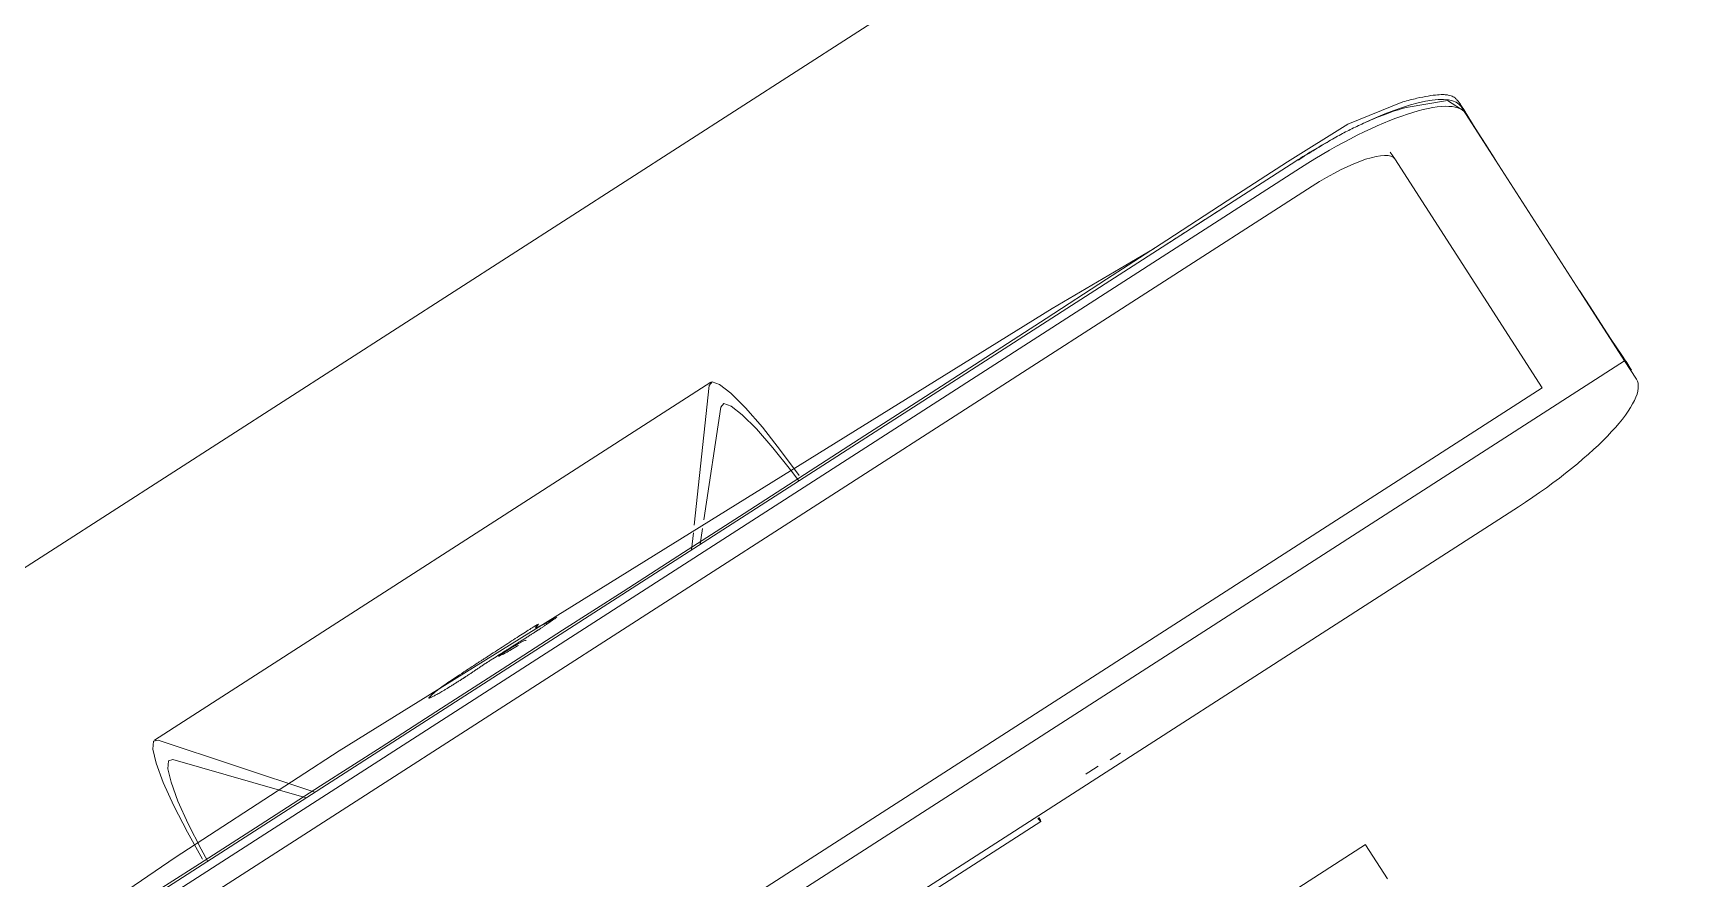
# Model space of a CAD drawing. Header units: metres. Extents: x -71 to 881, y -503 to 661.
# Drawn here: x 190.1365 to 190.5306, y 525.8195 to 526.0205 of the extents above; entities that cross this region are included whole.
import ezdxf

# ---------------------------------------------------------------- set-up
doc = ezdxf.new("R2010")
doc.units = ezdxf.units.M
doc.layers.add('07. Mobiliário', color=51, linetype='Continuous', lineweight=5)

msp = doc.modelspace()

# ---------------------------------------------------------------- linework, layer by layer
at = {"layer": '07. Mobiliário'}
msp.add_line((188.38552, 524.76853), (190.58287, 526.18193), dxfattribs=at)
at = {"layer": '07. Mobiliário', "lineweight": 5}
for p, q in [((190.47581, 526.00305), (190.47686, 526.00142)), ((190.47686, 526.00142), (190.51466, 525.94265)), ((190.45899, 525.99223), (190.46004, 525.9906)), ((190.43657, 525.99012), (190.05979, 525.74776)), ((190.06083, 525.74613), (190.43762, 525.98849)), ((190.46004, 525.9906), (190.49504, 525.93619)), ((190.49504, 525.93619), (190.46004, 525.9906)), ((190.06363, 525.74178), (190.44042, 525.98414)), ((190.44042, 525.98414), (190.06363, 525.74178)), ((190.51466, 525.94265), (190.0706, 525.65701)), ((190.0706, 525.65701), (190.51466, 525.94265)), ((190.51466, 525.94265), (190.51746, 525.9383)), ((190.51558, 525.94157), (190.515, 525.94247)), ((190.1653, 525.8525), (190.2975, 525.93754)), ((190.29711, 525.93675), (190.29358, 525.90357)), ((190.49504, 525.93619), (190.08462, 525.67219)), ((190.08462, 525.67219), (190.49504, 525.93619)), ((190.29586, 525.90486), (190.29988, 525.93165)), ((190.48942, 525.90795), (190.11264, 525.66559)), ((190.29338, 525.90173), (190.29296, 525.89774)), ((190.29498, 525.89904), (190.29555, 525.90281)), ((190.16619, 525.85253), (190.2034, 525.84013)), ((190.20138, 525.83883), (190.16968, 525.8479)), ((190.3924, 525.84784), (190.39484, 525.84941)), ((190.37592, 525.83321), (190.22772, 525.73788)), ((190.20076, 525.66538), (190.45307, 525.82768)), ((190.4583, 525.81955), (190.45309, 525.82765))]:
    msp.add_line(p, q, dxfattribs=at)
at = {"layer": '07. Mobiliário', "lineweight": 5, "flags": 128}
for points in [[(190.46197, 526.00415), (190.44891, 525.99885), (190.43457, 525.98994), (190.42023, 525.98062), (190.4059, 525.97132), (190.39155, 525.96201), (190.37721, 525.95272), (190.36286, 525.94343), (190.3485, 525.93415), (190.33414, 525.92488), (190.31977, 525.91562), (190.30541, 525.90636), (190.29103, 525.89711), (190.27666, 525.88786), (190.26229, 525.87861), (190.24791, 525.86936), (190.23353, 525.86011), (190.21916, 525.85087), (190.20478, 525.84162), (190.1904, 525.83238), (190.17602, 525.82315), (190.16163, 525.81392), (190.14724, 525.80469), (190.13284, 525.79548)], [(190.46276, 526.00286), (190.4726, 526.00448), (190.47681, 526.00179), (190.47919, 525.99793), (190.4816, 525.99411), (190.48403, 525.99028)], [(190.47676, 526.00186), (190.47665, 526.00204), (190.47659, 526.00211), (190.47575, 526.00342)], [(190.09269, 525.76984), (190.1096, 525.78152), (190.13132, 525.79742), (190.14353, 525.80622), (190.15248, 525.81252), (190.17022, 525.82463), (190.20919, 525.84999), (190.37861, 525.95509), (190.40284, 525.96933)], [(190.50394, 525.95934), (190.50646, 525.95543), (190.50899, 525.95154), (190.5115, 525.9477), (190.51397, 525.94397), (190.51627, 525.9404)], [(190.31849, 525.91537), (190.31412, 525.92136), (190.30979, 525.92684), (190.30577, 525.93145), (190.3023, 525.93492), (190.29959, 525.93703), (190.29783, 525.93765), (190.29711, 525.93675)], [(190.29988, 525.93165), (190.30062, 525.93247), (190.30236, 525.93184), (190.30499, 525.92979), (190.30835, 525.92645), (190.31225, 525.922), (190.31646, 525.91673), (190.3184, 525.91415)], [(190.17677, 525.82421), (190.17313, 525.83067), (190.16994, 525.83688), (190.16742, 525.84246), (190.1657, 525.84705), (190.1649, 525.85039), (190.16506, 525.85225), (190.16619, 525.85253)], [(190.16968, 525.8479), (190.16862, 525.84756), (190.16847, 525.84572), (190.16925, 525.84248), (190.1709, 525.83803), (190.17332, 525.83264), (190.17638, 525.82662), (190.17792, 525.82379)], [(190.37522, 525.83393), (190.37538, 525.83372), (190.37553, 525.83354), (190.37567, 525.83338), (190.37578, 525.83327), (190.37587, 525.83321), (190.37592, 525.83321)], [(190.37592, 525.83321), (190.37593, 525.83326), (190.3759, 525.83337), (190.37583, 525.83351), (190.37573, 525.8337), (190.37561, 525.83391), (190.37546, 525.83412)]]:
    msp.add_lwpolyline(points, dxfattribs=at)
at = {"layer": '07. Mobiliário', "lineweight": 5, "extrusion": (0, 0, -1)}
for centre, major_axis, start_param, end_param in [((190.44322, 525.97979), (0.03364, 0.02164), 4.712389, 6.283185), ((190.44217, 525.98141), (0.03364, 0.02164), 5.131903, 6.283185), ((190.44217, 525.98141), (-0.03364, -0.02164), 1.570796, 1.832596), ((190.44322, 525.97979), (0.01682, 0.01082), 4.712389, 6.283185), ((190.44322, 525.97979), (0.01682, 0.01082), 4.712389, 6.283185), ((190.48382, 525.91666), (-0.03364, -0.02164), 3.141593, 4.712389)]:
    msp.add_ellipse(centre, major_axis=major_axis, ratio=0.258819, start_param=start_param, end_param=end_param, dxfattribs=at)
at = {"layer": '07. Mobiliário', "lineweight": 5}
for points, knots in [([(190.47575, 526.00342), (190.47575, 526.00343), (190.4756, 526.00366), (190.4753, 526.00411), (190.47484, 526.00468), (190.47436, 526.00513), (190.47391, 526.00542), (190.47344, 526.00563), (190.47284, 526.0058), (190.47186, 526.00591), (190.47027, 526.00588), (190.46812, 526.00561), (190.46535, 526.00507), (190.46314, 526.0045), (190.46197, 526.00415)], [0.8379263, 0.8379263, 0.8379263, 0.8379263, 0.8382353, 0.8529412, 0.8676471, 0.8823529, 0.8970588, 0.9117647, 0.9264706, 0.9411765, 0.9558824, 0.9705882, 0.9852941, 1, 1, 1, 1]), ([(190.46276, 526.00286), (190.46031, 526.00216), (190.45664, 526.00085), (190.45213, 525.99889), (190.4491, 525.99743), (190.44613, 525.99584), (190.44269, 525.99382), (190.43955, 525.99187), (190.43761, 525.99065), (190.43714, 525.99035)], [0, 0, 0, 0, 0.01724138, 0.02586207, 0.03448276, 0.04310345, 0.05172414, 0.06034483, 0.06309155, 0.06309155, 0.06309155, 0.06309155]), ([(190.4192, 525.97893), (190.41857, 525.97852), (190.41727, 525.9777), (190.41477, 525.97609), (190.41169, 525.97411), (190.40805, 525.97177), (190.40557, 525.97018), (190.40433, 525.96937)], [0.10344828, 0.10344828, 0.10344828, 0.10344828, 0.10775862, 0.11206897, 0.12068966, 0.12931034, 0.13793103, 0.13793103, 0.13793103, 0.13793103]), ([(190.23503, 525.86617), (190.23452, 525.86581), (190.23358, 525.86514), (190.23245, 525.86429), (190.23171, 525.86371), (190.23132, 525.86337), (190.23113, 525.8632), (190.23101, 525.86308), (190.2309, 525.86297), (190.23074, 525.86281), (190.23057, 525.86263), (190.2305, 525.86251), (190.23055, 525.86249), (190.23062, 525.8625), (190.23068, 525.86252), (190.23076, 525.86255), (190.23088, 525.8626), (190.23114, 525.86271), (190.23162, 525.86295), (190.23239, 525.86336), (190.23316, 525.86379), (190.23389, 525.86422), (190.23472, 525.86472), (190.23566, 525.86529), (190.23664, 525.8659), (190.23738, 525.86637), (190.23799, 525.86675), (190.23841, 525.86701), (190.23864, 525.86716), (190.23881, 525.86727), (190.23898, 525.86738), (190.2392, 525.86752), (190.23959, 525.86778), (190.24014, 525.86815), (190.2408, 525.86859), (190.24146, 525.86904), (190.24213, 525.86949), (190.2428, 525.86995), (190.24338, 525.87033), (190.24379, 525.8706), (190.24403, 525.87076), (190.24421, 525.87088), (190.24439, 525.87099), (190.24464, 525.87115), (190.24508, 525.87143), (190.24597, 525.872), (190.24702, 525.87267), (190.24808, 525.87333), (190.24888, 525.87383), (190.24953, 525.87424), (190.24998, 525.87452), (190.25023, 525.87469), (190.25042, 525.87481), (190.25061, 525.87493), (190.25086, 525.87508), (190.25131, 525.87536), (190.25194, 525.87576), (190.2527, 525.87624), (190.25345, 525.87672), (190.25419, 525.87719), (190.25492, 525.87765), (190.2555, 525.87802), (190.2559, 525.87828), (190.25612, 525.87843), (190.25629, 525.87854), (190.25645, 525.87864), (190.25667, 525.87879), (190.25705, 525.87904), (190.25757, 525.87939), (190.25818, 525.8798), (190.25897, 525.88034), (190.25991, 525.88099), (190.26061, 525.88149), (190.26095, 525.88173)], [0, 0, 0, 0, 0.055556, 0.111111, 0.166667, 0.194444, 0.208333, 0.222222, 0.236111, 0.25, 0.277778, 0.305556, 0.319444, 0.326389, 0.333333, 0.340278, 0.347222, 0.361111, 0.388889, 0.416667, 0.444444, 0.458333, 0.472222, 0.5, 0.513889, 0.527778, 0.541667, 0.548611, 0.552083, 0.555556, 0.559028, 0.5625, 0.569444, 0.583333, 0.597222, 0.611111, 0.625, 0.638889, 0.652778, 0.659722, 0.663194, 0.666667, 0.670139, 0.673611, 0.680556, 0.694444, 0.722222, 0.736111, 0.75, 0.763889, 0.770833, 0.774306, 0.777778, 0.78125, 0.784722, 0.791667, 0.805556, 0.819444, 0.833333, 0.847222, 0.861111, 0.875, 0.881944, 0.885417, 0.888889, 0.892361, 0.895833, 0.902778, 0.916667, 0.930556, 0.944444, 0.972222, 1, 1, 1, 1]), ([(190.26095, 525.88173), (190.26035, 525.8814), (190.25952, 525.88094), (190.25856, 525.88042), (190.25791, 525.88008), (190.25733, 525.87979), (190.25691, 525.87958), (190.25661, 525.87944), (190.2564, 525.87935), (190.25624, 525.87928), (190.25614, 525.87924), (190.25608, 525.87922), (190.25604, 525.8792), (190.256, 525.87919), (190.25596, 525.87917), (190.2559, 525.87916), (190.25584, 525.87917), (190.2559, 525.87929), (190.2561, 525.87952), (190.25643, 525.87986), (190.25665, 525.8801), (190.25641, 525.88001), (190.2561, 525.87983), (190.25582, 525.87967), (190.25555, 525.8795), (190.25524, 525.87931), (190.25461, 525.87891), (190.25307, 525.87793), (190.25024, 525.87611), (190.2472, 525.87413), (190.24527, 525.87288), (190.2444, 525.87232), (190.24393, 525.87201), (190.2436, 525.8718), (190.24328, 525.87159), (190.24285, 525.87132), (190.24212, 525.87084), (190.24071, 525.86992), (190.23883, 525.86869), (190.2368, 525.86736), (190.2356, 525.86655), (190.23503, 525.86617)], [0, 0, 0, 0, 0.0625, 0.09375, 0.125, 0.15625, 0.1875, 0.203125, 0.21875, 0.234375, 0.242188, 0.246094, 0.25, 0.253906, 0.257812, 0.265625, 0.28125, 0.3125, 0.34375, 0.375, 0.4375, 0.46875, 0.484375, 0.5, 0.507812, 0.515625, 0.53125, 0.5625, 0.625, 0.6875, 0.71875, 0.734375, 0.742188, 0.75, 0.757812, 0.765625, 0.78125, 0.8125, 0.875, 0.9375, 1, 1, 1, 1]), ([(190.24707, 525.87253), (190.24704, 525.87247), (190.24714, 525.87244), (190.24763, 525.87266), (190.24824, 525.87296), (190.24898, 525.87336), (190.24989, 525.87388), (190.25095, 525.87452), (190.25152, 525.87486), (190.25181, 525.87503)], [0, 0, 0, 0, 0.1666667, 0.3333333, 0.4166667, 0.5, 0.6666667, 0.75, 0.8333333, 0.8333333, 0.8333333, 0.8333333])]:
    msp.add_open_spline(points, degree=3, knots=knots, dxfattribs=at)
for points in [[(190.25359, 525.87614), (190.25366, 525.87635), (190.25263, 525.87595), (190.24931, 525.87394), (190.24707, 525.87253)], [(190.38662, 525.84438), (190.38761, 525.84502), (190.38859, 525.84565), (190.38956, 525.84628)]]:
    msp.add_open_spline(points, degree=3, dxfattribs=at)

doc.saveas('drawing.dxf')
